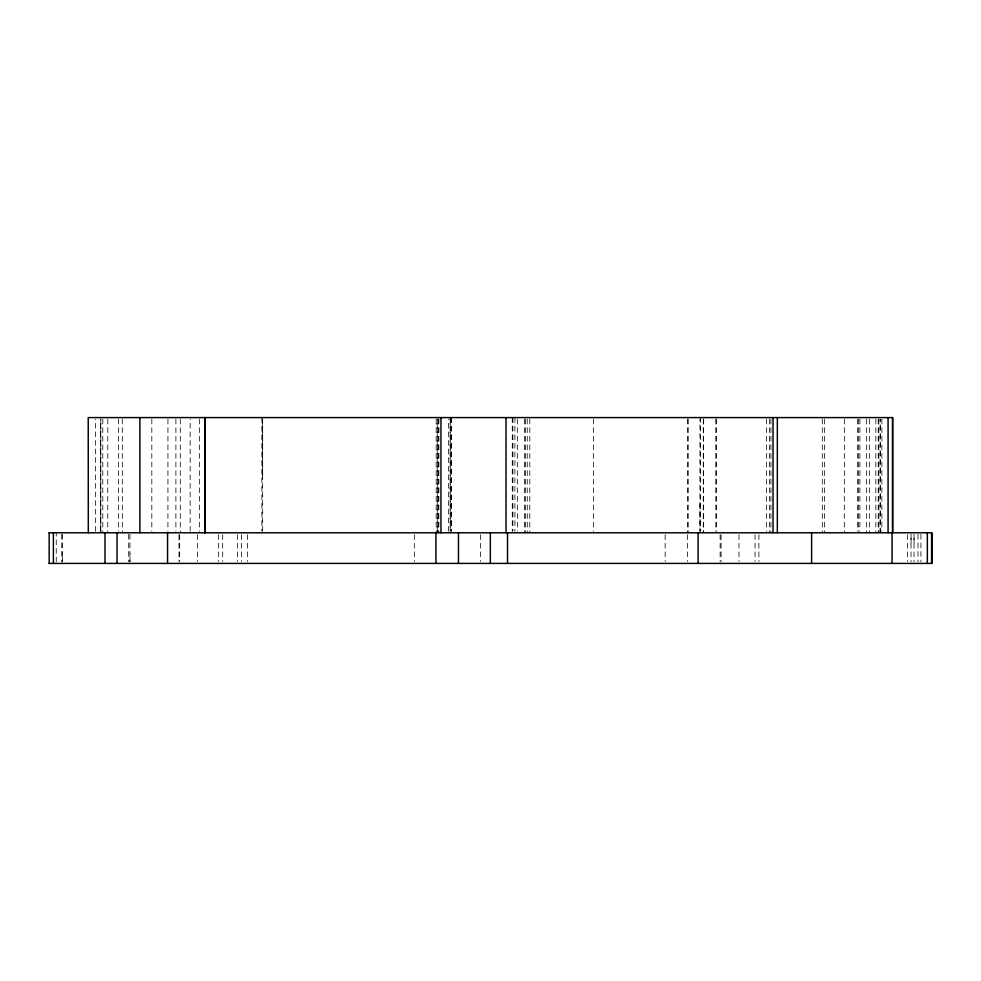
<?xml version="1.0" encoding="UTF-8"?>
<svg xmlns="http://www.w3.org/2000/svg" width="981" height="981" viewBox="0 0 981 981"><rect width="100%" height="100%" fill="white"/><g stroke="black" fill="none" stroke-linecap="round" stroke-linejoin="round"><path stroke-width="0.74" stroke-dasharray="4.91 3.68" d="M56.248 561.954L56.248 532.781M62.526 561.954L62.526 553.21M95.365 531.261L95.365 419.095M128.695 534.314L128.695 561.88M129.958 561.954L129.958 553.21M167.935 419.095L167.935 531.261M190.167 531.31L190.167 419.095M262.663 475.184L262.663 419.095L262.663 531.261M448.427 531.273L448.427 419.095M699.943 503.976L699.943 531.261L699.943 419.095M878.817 419.095L878.817 531.261M881.882 419.095L881.882 531.261M911.042 542.996L911.042 534.24M914.034 542.996L914.034 534.24M917.995 534.314L917.995 561.88M920.926 534.314L920.926 561.88M100.798 531.31L100.785 419.095L100.785 532.781M100.638 531.31L100.626 419.095M437.232 531.31L437.183 419.095M914.034 534.694L914.034 561.954M911.042 534.694L911.042 561.954M907.523 534.694L907.523 561.5M878.228 419.095L878.228 532.781M875.849 419.095L875.849 532.781M869.325 419.095L869.325 532.781M866.407 419.095L866.407 532.781M859.92 419.095L859.92 531.261M858.645 419.095L858.645 531.261M857.517 419.095L857.517 531.261M844.334 419.095L844.334 532.781M824.371 419.095L824.371 532.781M822.311 419.095L822.311 532.781M770.919 419.095L770.919 532.781M769.619 419.095L769.619 532.781M766.431 419.095L766.431 531.261M758.889 534.694L758.889 561.5M755.014 534.694L755.014 561.5M738.963 534.694L738.963 561.5M721.096 534.694L721.096 561.5M720.128 534.694L720.128 561.5M716.51 419.059L716.51 531.297M715.799 419.095L715.799 531.261M703.659 419.095L703.659 532.781M703.267 419.095L703.267 532.781M700.581 417.587L700.581 531.261M688.233 419.095L688.233 532.781M687.558 419.095L687.558 532.781M687.387 534.694L687.387 561.5M665.13 534.694L665.13 561.5M593.579 419.095L593.579 531.261M529.801 419.095L529.801 532.781M527.238 419.095L527.238 532.781M525.338 419.095L525.338 532.781M524.516 419.095L524.516 532.781M517.343 419.095L517.343 531.261M514.915 417.587L514.915 531.261M512.891 417.587L512.891 531.261M512.266 417.587L512.266 531.261M480.567 534.694L480.567 561.5M451.272 417.587L451.272 531.261M451.125 417.587L451.174 531.261M450.205 419.095L450.205 531.261L450.144 417.587M438.912 419.095L438.826 532.781M438.299 419.095L438.299 532.781M437.771 419.095L437.771 532.781M436.202 419.095L436.202 532.781M414.338 534.694L414.338 561.5M261.878 417.587L261.878 531.261M247.457 534.694L247.457 561.5M241.547 534.694L241.547 561.5M237.39 534.694L237.39 561.5M222.699 534.694L222.699 561.5M218.591 534.694L218.591 561.5M199.364 419.095L199.364 531.261M197.402 534.694L197.402 561.5M180.283 419.095L180.283 532.781M179.682 534.694L179.682 561.5M179.008 534.694L179.008 561.5M175.893 419.095L175.893 531.261M151.822 419.095L151.822 531.31M129.958 534.24L129.958 561.5M122.318 419.095L122.318 532.781M118.37 419.095L118.37 531.261M107.812 419.095L107.738 532.781M102.797 419.095L102.797 532.781M62.526 534.24L62.526 561.5M61.717 534.314L61.717 561.88M880.19 532.781L880.19 419.095L880.153 532.781"/><path stroke-width="1.47" d="M49.173 532.781L49.173 563.413M927.352 532.781L927.352 563.413M49.111 532.781L931.913 532.781L931.95 563.413L49.111 563.413M931.594 532.781L931.607 563.413M892.673 532.781L892.673 417.587L88.229 417.587L88.302 532.781M892.538 417.587L892.538 532.781M892.048 532.781L892.048 563.413M888.075 417.587L888.075 532.781M811.606 532.781L811.606 563.413M777.332 417.587L777.332 532.781M773.028 417.587L773.028 532.781M698.116 532.781L698.116 563.413M507.52 532.781L507.52 563.413M506.024 417.587L506.024 532.781M490.341 532.781L490.341 563.413M458.47 532.781L458.47 563.413M440.96 417.587L440.96 532.781M435.944 532.781L435.944 563.413M205.041 417.587L205.041 532.781M204.87 417.587L204.87 532.781M167.555 532.781L167.555 563.413M139.891 417.587L139.891 532.781M117.033 532.781L117.033 563.413M104.992 532.781L104.992 563.413M53.379 532.781L53.379 563.413"/></g></svg>
